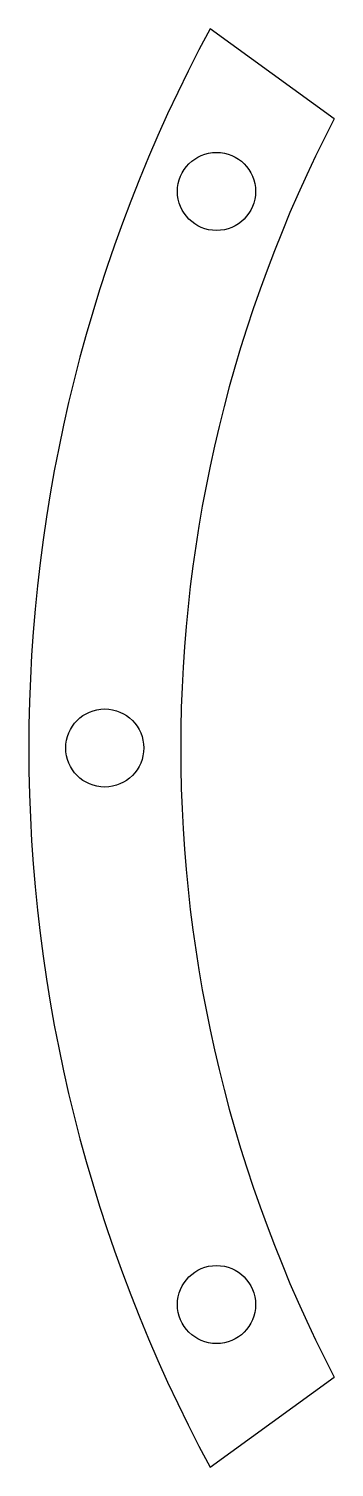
# Model space of a CAD drawing. Header units: millimetres. Extents: x -35 to 35, y -166 to 166.
import ezdxf

# ---------------------------------------------------------------- set-up
doc = ezdxf.new("R2010")
doc.units = ezdxf.units.MM

msp = doc.modelspace()

# ---------------------------------------------------------------- linework, layer by layer
at = {"color": 7, "linetype": 'Continuous', "lineweight": 25}
for p, q in [((35.19, 145.06), (6.59, 165.84)), ((6.59, -165.84), (35.19, -145.06))]:
    msp.add_line(p, q, dxfattribs=at)
for centre in [(8.07, 128.33), (-17.69, 0), (8.07, -128.33)]:
    msp.add_circle(centre, 9, dxfattribs=at)
for radius, start, end in [(350, 151.7173, 208.2827), (315, 152.5809, 207.4191)]:
    msp.add_arc((314.81, 0), radius, start, end, dxfattribs=at)

doc.saveas('drawing.dxf')
